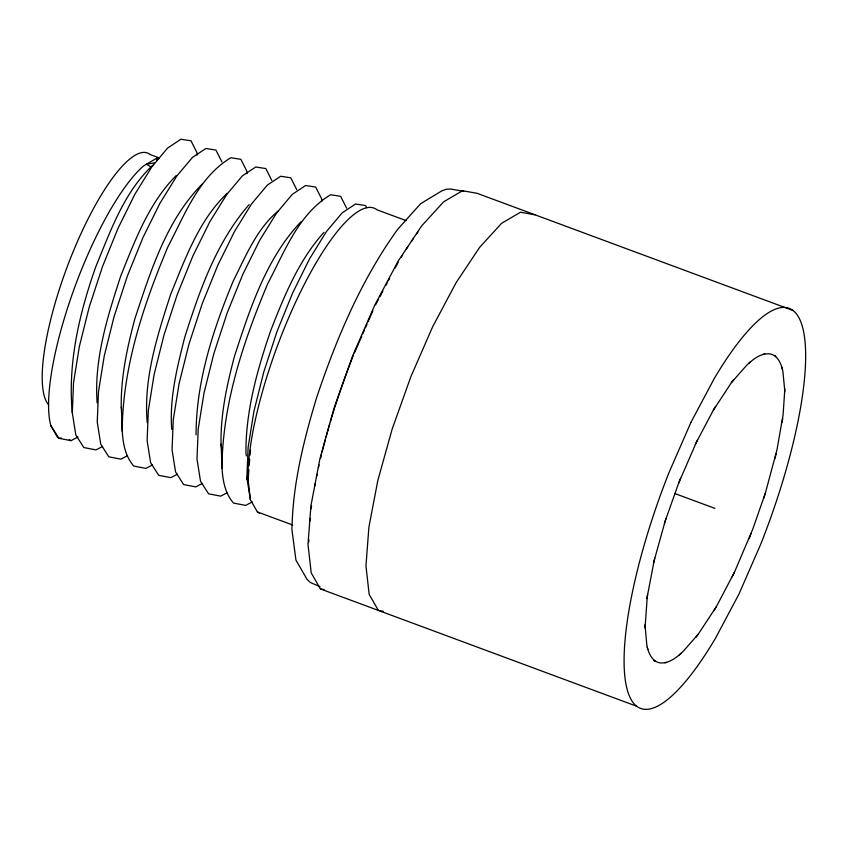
<?xml version="1.0" encoding="UTF-8"?>
<svg xmlns="http://www.w3.org/2000/svg" width="848" height="848" viewBox="0 0 848 848"><rect width="100%" height="100%" fill="white"/><g stroke="black" fill="none" stroke-linecap="round" stroke-linejoin="round"><path stroke-width="1.27" d="M645.021 624.775L646.823 645.021C648.349 653.49 653.098 664.355 663.624 662.871C671.15 662.012 677.711 656.522 683.117 651.412L698.296 634.166L716.422 606.521L734.453 572.199L752.791 529.088L765.352 493.133L776.991 449.716L783.096 414.693L784.739 390.292L782.916 371.742C781.39 363.262 776.641 352.408 766.115 353.892C758.589 354.74 752.028 360.241 746.622 365.35L731.442 382.596L713.316 410.241L696.399 442.232L678.601 483.243L665.182 521.075L654.168 560.581L647.278 596.526L645.031 628.092M647.003 598.614L647.596 594.395M782.736 418.149L782.142 422.368M152.492 464.937L145.877 468.403L133.74 466.061C119.833 449.864 122.769 427.053 121.253 407.188C120.755 377.212 127.147 347.765 134.821 318.943C150.531 271.551 166.367 220.215 202.259 184.037M196.079 434.95C196.068 381.483 213.092 329.671 233.359 280.762C245.697 256.35 256.615 228.981 278.07 211.12M252.259 501.942L245.634 505.408L233.497 503.065C219.6 486.869 222.536 464.057 221.021 444.193C220.512 414.216 226.904 384.769 234.578 355.948C250.012 308.736 266.155 258.375 301.019 221.72M102.608 446.43L95.994 449.896L83.857 447.564L75.801 434.929L72.303 412.828L73.522 382.755L79.309 346.726L89.188 307.167L102.438 266.749L118.073 228.197L134.949 194.118L151.856 166.812L167.565 148.103L180.942 139.242L191.001 140.81L196.969 152.672L197.139 155.184M122.176 431.335C122.642 367.226 143.333 305.216 167.957 246.704C184.684 214.968 198.623 177.041 230.826 157.749L240.874 159.318L246.853 171.179L247.022 173.692M221.943 468.34C222.399 404.242 243.09 342.221 267.714 283.709C284.451 251.973 298.39 214.046 330.582 194.754L340.642 196.323L346.62 208.184M259.53 513.273A162.996 42.495 -69.6 0 1 257.4 511.938L250.383 499.684L246.885 477.594L248.104 447.511L253.891 411.481L263.781 371.922L277.02 331.504L292.655 292.963L309.531 258.884L326.438 231.568L342.157 212.859L355.524 203.997L365.583 205.566L366.665 207.728M248.305 477.435L247.68 476.332L247.68 479.82L247.065 478.717L248.305 477.435L248.899 469.622M249.195 465.69L249.694 459.128M250.001 455.196L250.202 452.567A149.407 38.955 -69.6 0 1 250.531 450.246M784.718 391.988L784.707 388.67M653.607 562.977L654.751 558.154M776.132 453.775L774.987 458.609M664.387 523.629L666.009 518.52M765.352 493.133L763.73 498.242M247.065 478.717L247.68 476.332M678.601 483.243L680.594 478.198M751.137 533.519L749.144 538.565M695.286 444.564L697.522 439.932M734.453 572.199L732.216 576.831M354.369 353.107L359.096 342.295M359.616 341.097L361.736 336.253M362.796 333.836L364.375 330.201M365.435 327.784L367.025 324.148M368.074 321.731L372.834 310.834M713.316 410.241L715.627 406.33M716.422 606.521L714.111 610.433M375.569 304.845L378.621 299.1M379.84 296.811L382.893 291.065M385.946 285.331L387.165 283.031M388.384 280.73L389.603 278.441M395.126 268.053L398.2 262.276M731.442 382.596L733.679 379.681M698.296 634.166L696.06 637.081M246.885 477.594L248.485 475.081M748.445 363.527L750.448 361.799M681.294 653.225L679.29 654.953M249.142 204.569C216.335 242.168 199.556 290.588 184.694 337.451C177.126 367.407 169.324 398.284 171.752 429.385M323.968 232.331C298.496 260.559 284.038 296.482 270.385 331.451C257.039 370.777 245.538 411.587 245.962 453.447L246.376 455.906M763.158 354.337L764.801 353.913M666.592 662.426L664.938 662.85M152.704 165.307C124.041 192.114 110.431 231.122 95.803 266.696C79.33 313.463 67.617 362.955 72.303 412.828M176.32 175.462C148.919 202.842 134.98 240.609 120.745 275.95C107.442 316.749 93.905 359.488 97.138 402.864M227.2 193.291C198.845 220.236 185.161 258.937 170.628 294.447C157.325 335.628 143.312 378.855 147.234 422.601M158.459 158.459L156.763 158.163L143.556 165.932A149.407 38.955 -69.6 0 0 73.161 291.564A149.407 38.955 -69.6 0 0 50.859 425.675L57.293 436.9L58.915 438.31L71.052 440.653L78.027 436.996M127.55 455.683L120.935 459.15L108.798 456.807L100.742 444.172L97.244 422.081L98.463 392.009L104.24 355.98L114.13 316.421L127.38 276.003L143.015 237.451L159.89 203.372L176.797 176.066L192.507 157.357L205.884 148.495L215.933 150.064L221.911 161.926M177.433 474.191L170.808 477.657L158.682 475.315L150.626 462.679L147.117 440.589L148.336 410.506L154.124 374.477L164.014 334.918L177.264 294.5L192.899 255.958L209.774 221.879L226.681 194.563L242.39 175.854L255.767 166.992L265.816 168.561L271.795 180.433M202.375 483.434L195.75 486.9L183.624 484.568L175.568 471.933L172.059 449.832L173.278 419.76L179.066 383.731L188.956 344.171L202.206 303.754L217.83 265.201L234.716 231.122L251.623 203.817L267.332 185.108L280.709 176.246L290.758 177.815L296.736 189.676M227.317 492.688L220.692 496.154L208.566 493.812L200.51 481.187L197.001 459.086L198.22 429.014L204.008 392.984L213.897 353.425L227.147 313.007L242.772 274.455L259.658 240.376L276.565 213.071L292.274 194.362L305.64 185.5L315.7 187.069L321.678 198.93L321.848 201.442M154.294 162.901L146.46 164.226L150.605 166.738M61.226 437.971L58.915 438.31L50.859 425.675M774.574 355.641L775.39 355.524L775.74 356.552M655.165 661.122L654.349 661.239L653.999 660.21M247.245 479.851L248.125 479.788M463.676 191.309L450.627 189.009L446.292 189.242L442.179 190.662L420.65 203.69L397.786 229.183C360.951 280.211 336.359 338.787 316.442 398.168C303.997 439.603 293.313 481.95 292.072 525.4L291.85 529.046L295.931 560.072L307.061 579.385L310.23 582.438L319.95 586.678M534.993 214.788L520.471 212.233L501.592 223.331L479.661 247.319L456.16 282.585L432.692 326.703L410.867 376.682L392.158 429.099L377.848 480.403L368.912 527.074L365.954 565.955L369.177 594.384L378.367 610.422L383.211 611.281M793.187 310.559L477.032 193.291L462.51 190.726L443.631 201.824L421.7 225.822L398.2 261.078L374.731 305.206L352.906 355.174L334.197 407.602L319.887 458.895L310.951 505.578L307.994 544.458L311.216 572.888L320.406 588.925L324.042 589.572M406.224 220.65L377.01 209.816A162.996 42.495 -69.6 0 0 298.888 295.274A162.996 42.495 -69.6 0 0 247.923 477.975L250.383 499.684M149.979 154.474L159.339 157.94M675.125 493.642L714.875 508.376M257.4 511.938L292.698 525.029M320.406 588.925L636.551 706.193M158.555 159.138L156.763 158.163L156.838 160.314M69.26 439.667L71.052 440.653M781.93 367.343L782.534 369.537M647.808 649.409L647.204 647.225M221.021 444.193L221.847 449.122M121.253 407.188L121.667 409.658M48.654 404.814A135.828 35.584 -69.6 0 1 71.974 254.548A135.828 35.584 -69.6 0 1 150.001 154.41M308.82 541.936A211.491 55.131 -69.6 0 1 308.842 539.657M309.849 521.001A211.491 55.131 -69.6 0 1 310.103 518.34M311.184 508.747A211.491 55.131 -69.6 0 1 311.555 505.938M314.746 486.052A211.491 55.131 -69.6 0 1 315.223 483.477M316.495 476.968A211.491 55.131 -69.6 0 1 317.035 474.329M318.456 467.683A211.491 55.131 -69.6 0 1 319.049 465.001M320.608 458.28A211.491 55.131 -69.6 0 1 321.487 454.613M322.092 452.154A211.491 55.131 -69.6 0 1 325.335 439.603M326.024 437.059A211.491 55.131 -69.6 0 1 329.66 424.212M330.423 421.636A211.491 55.131 -69.6 0 1 334.377 408.736M334.79 407.453A211.491 55.131 -69.6 0 1 353.319 355.503M401.125 257.41A211.491 55.131 -69.6 0 1 402.588 255.015M406.266 249.174A211.491 55.131 -69.6 0 1 407.74 246.895M411.407 241.362A211.491 55.131 -69.6 0 1 412.87 239.221M416.495 234.059A211.491 55.131 -69.6 0 1 417.937 232.076M690.887 422.474L669.051 472.453A213.442 55.65 -69.6 0 0 627.361 690.155A213.442 55.65 -69.6 0 0 715.394 638.406L738.852 594.289L760.688 544.31A213.442 55.65 -69.6 0 0 802.378 326.597A213.442 55.65 -69.6 0 0 714.345 378.356L690.887 422.474"/></g></svg>
